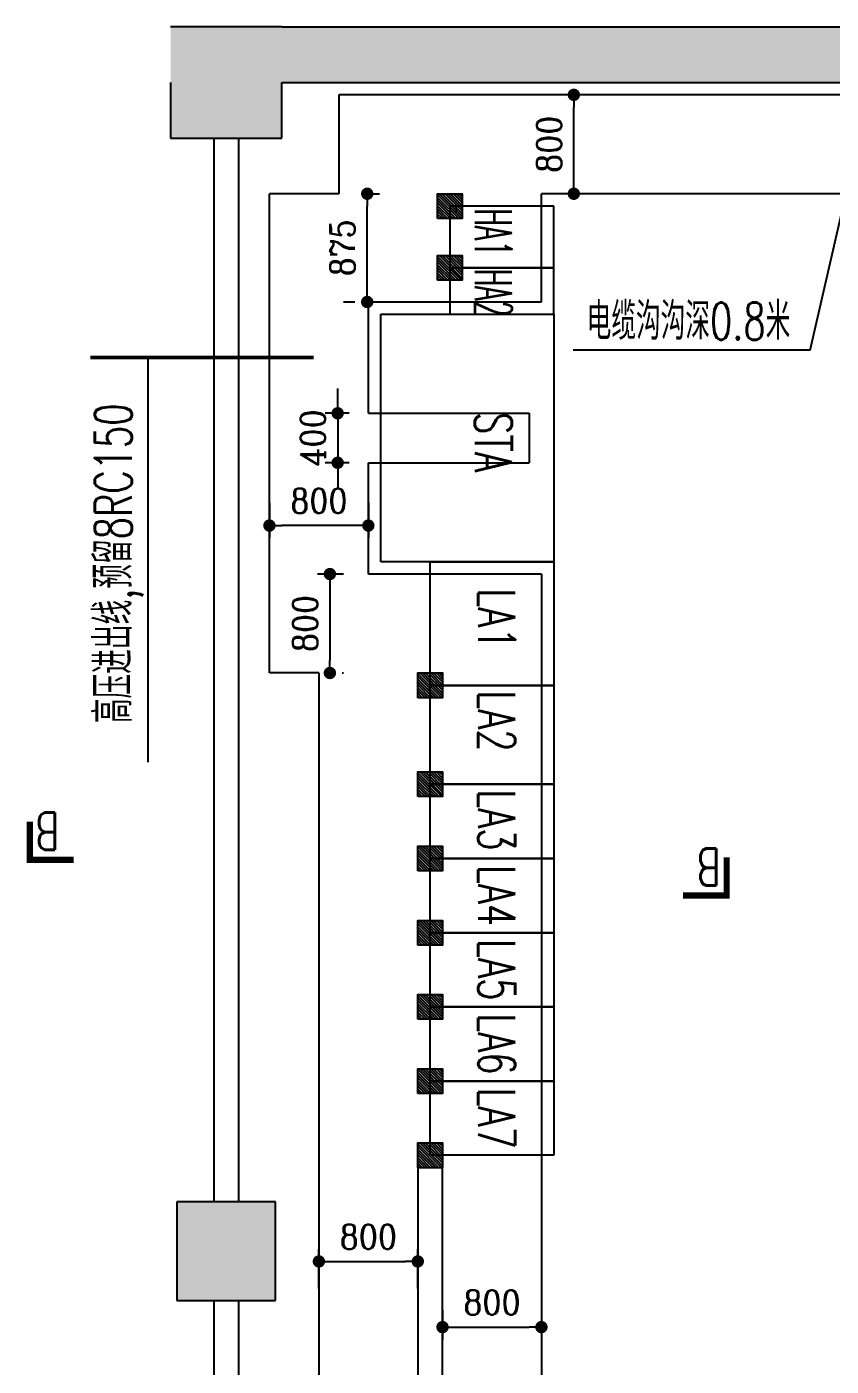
# Model space of a CAD drawing. Extents: x -336391 to 664021, y -458009 to -178412.
# Drawn here: x 572153 to 578660, y -395623 to -384793 of the extents above; entities that cross this region are included whole.
import ezdxf
from ezdxf.enums import TextEntityAlignment as Align

# ---------------------------------------------------------------- set-up
doc = ezdxf.new("R2010")
doc.units = 0
doc.header["$LTSCALE"] = 1000
doc.header["$MEASUREMENT"] = 0
doc.layers.get('0').update_dxf_attribs({"linetype": 'CONTINUOUS'})
doc.layers.get('Defpoints').update_dxf_attribs({"linetype": 'CONTINUOUS'})
for name, color, linetype in [('A-墙线', 7, 'CONTINUOUS'), ('COLUMN', 9, 'CONTINUOUS'), ('EQUIP-箱柜', 3, 'CONTINUOUS'), ('PUB_HATCH', 250, 'CONTINUOUS'), ('WALL', 7, 'CONTINUOUS'), ('电气-文字', 4, 'CONTINUOUS'), ('电气-电缆沟', 9, 'CONTINUOUS')]:
    doc.layers.add(name, color=color, linetype=linetype)
doc.layers.add('WIRE', color=6, linetype='CONTINUOUS', lineweight=50)
doc.styles.add('HZ', font='tjromans.shx', dxfattribs={"width": 0.75, "bigfont": 'tjhztxt.shx'})
doc.styles.add('ROMANC', font='romanc', dxfattribs={"width": 0.9})
doc.dimstyles.new('dq', dxfattribs={"dimtxt": 200, "dimasz": 100, "dimexe": 100, "dimexo": 200, "dimgap": 100, "dimtad": 1, "dimdec": 0, "dimdsep": 46, "dimtxsty": 'ROMANC', "dimblk1": 'DOT', "dimblk2": 'DOT', "dimsah": 1, "dimcen": 2.5, "dimadec": 0, "dimazin": 0, "dimtfac": 1, "dimtdec": 0, "dimtix": 1, "dimtmove": 2, "dimatfit": 3, "dimldrblk": 'DOT', "dimfxl": 0, "dimtolj": 1, "dimtzin": 0, "dimarcsym": 0})

# ---------------------------------------------------------------- blocks, each defined once
blk = doc.blocks.new('_Dot')
at = {"color": 0, "linetype": 'ByBlock', "lineweight": -2}
blk.add_line((-0.5, 0), (-1, 0), dxfattribs=at)
at = {"color": 0, "linetype": 'ByBlock', "const_width": 0.5}
blk.add_lwpolyline([(-0.25, 0, 1), (0.25, 0, 1)], format="xyb", close=True, dxfattribs=at)
blk = doc.blocks.new('*D145')
at = {"layer": 'Defpoints', "color": 0}
for p in [(576578, -385343), (576919, -385343), (576919, -386143)]:
    blk.add_point(p, dxfattribs=at)
at = {"layer": '电气-电缆沟', "color": 0, "lineweight": -2}
for p, q in [((576719, -385343), (576478, -385343)), ((576578, -386043), (576578, -385443)), ((576719, -386143), (576478, -386143))]:
    blk.add_line(p, q, dxfattribs=at)
at = {"layer": '电气-电缆沟', "color": 0, "lineweight": -2, "xscale": 100, "yscale": 100, "zscale": 100}
for p, rotation in [((576578, -385343), 90), ((576578, -386143), 270)]:
    blk.add_blockref('_Dot', p, dxfattribs=dict(at, rotation=rotation))
at = {"layer": '电气-电缆沟', "color": 0, "insert": (576378, -385743), "char_height": 200, "attachment_point": 5, "rotation": 90, "style": 'ROMANC'}
blk.add_mtext('\\A1;800', dxfattribs=at)
blk = doc.blocks.new('*D146')
at = {"layer": 'Defpoints', "color": 0}
for p in [(574676, -386143), (574907, -386143), (574916, -387018)]:
    blk.add_point(p, dxfattribs=at)
at = {"layer": '电气-电缆沟', "color": 0, "lineweight": -2}
for p, q in [((574876, -386143), (575007, -386143)), ((574907, -386918), (574907, -386243)), ((574716, -387018), (574807, -387018))]:
    blk.add_line(p, q, dxfattribs=at)
at = {"layer": '电气-电缆沟', "color": 0, "lineweight": -2, "xscale": 100, "yscale": 100, "zscale": 100}
for p, rotation in [((574907, -386143), 90), ((574907, -387018), 270)]:
    blk.add_blockref('_Dot', p, dxfattribs=dict(at, rotation=rotation))
at = {"layer": '电气-电缆沟', "color": 0, "insert": (574707, -386580), "char_height": 200, "attachment_point": 5, "rotation": 90, "style": 'ROMANC'}
blk.add_mtext('\\A1;875', dxfattribs=at)
blk = doc.blocks.new('*D147')
at = {"layer": 'Defpoints', "color": 0}
for p in [(574116, -388442), (574916, -388442), (574116, -388826)]:
    blk.add_point(p, dxfattribs=at)
at = {"layer": '电气-电缆沟', "color": 0, "lineweight": -2}
for p, q in [((574116, -388642), (574116, -388926)), ((574916, -388642), (574916, -388926)), ((574816, -388826), (574216, -388826))]:
    blk.add_line(p, q, dxfattribs=at)
at = {"layer": '电气-电缆沟', "color": 0, "lineweight": -2, "xscale": 100, "yscale": 100, "zscale": 100, "rotation": 180}
blk.add_blockref('_Dot', (574116, -388826), dxfattribs=at)
at = {"layer": '电气-电缆沟', "color": 0, "lineweight": -2, "xscale": 100, "yscale": 100, "zscale": 100}
blk.add_blockref('_Dot', (574916, -388826), dxfattribs=at)
at = {"layer": '电气-电缆沟', "color": 0, "insert": (574516, -388626), "char_height": 200, "attachment_point": 5, "style": 'ROMANC'}
blk.add_mtext('\\A1;800', dxfattribs=at)
blk = doc.blocks.new('*D148')
at = {"layer": 'Defpoints', "color": 0}
for p in [(574916, -389218), (574516, -390018), (574605, -390018)]:
    blk.add_point(p, dxfattribs=at)
at = {"layer": '电气-电缆沟', "color": 0, "lineweight": -2}
for p, q in [((574716, -389218), (574505, -389218)), ((574605, -389318), (574605, -389918)), ((574716, -390018), (574705, -390018))]:
    blk.add_line(p, q, dxfattribs=at)
at = {"layer": '电气-电缆沟', "color": 0, "lineweight": -2, "xscale": 100, "yscale": 100, "zscale": 100}
for p, rotation in [((574605, -389218), 90), ((574605, -390018), 270)]:
    blk.add_blockref('_Dot', p, dxfattribs=dict(at, rotation=rotation))
at = {"layer": '电气-电缆沟', "color": 0, "insert": (574405, -389618), "char_height": 200, "attachment_point": 5, "rotation": 90, "style": 'ROMANC'}
blk.add_mtext('\\A1;800', dxfattribs=at)
blk = doc.blocks.new('*D149')
at = {"layer": 'Defpoints', "color": 0}
for p in [(575316, -394776), (574516, -395194), (575316, -395194)]:
    blk.add_point(p, dxfattribs=at)
at = {"layer": '电气-电缆沟', "color": 0, "lineweight": -2}
for p, q in [((574516, -394994), (574516, -394676)), ((575316, -394994), (575316, -394676)), ((574616, -394776), (575216, -394776))]:
    blk.add_line(p, q, dxfattribs=at)
at = {"layer": '电气-电缆沟', "color": 0, "lineweight": -2, "xscale": 100, "yscale": 100, "zscale": 100, "rotation": 180}
blk.add_blockref('_Dot', (574516, -394776), dxfattribs=at)
at = {"layer": '电气-电缆沟', "color": 0, "lineweight": -2, "xscale": 100, "yscale": 100, "zscale": 100}
blk.add_blockref('_Dot', (575316, -394776), dxfattribs=at)
at = {"layer": '电气-电缆沟', "color": 0, "insert": (574916, -394576), "char_height": 200, "attachment_point": 5, "style": 'ROMANC'}
blk.add_mtext('\\A1;800', dxfattribs=at)
blk = doc.blocks.new('*D150')
at = {"layer": 'Defpoints', "color": 0}
for p in [(575516, -394969), (576316, -394969), (576316, -395307)]:
    blk.add_point(p, dxfattribs=at)
at = {"layer": '电气-电缆沟', "color": 0, "lineweight": -2}
for p, q in [((575516, -395169), (575516, -395407)), ((576316, -395169), (576316, -395407)), ((575616, -395307), (576216, -395307))]:
    blk.add_line(p, q, dxfattribs=at)
at = {"layer": '电气-电缆沟', "color": 0, "lineweight": -2, "xscale": 100, "yscale": 100, "zscale": 100, "rotation": 180}
blk.add_blockref('_Dot', (575516, -395307), dxfattribs=at)
at = {"layer": '电气-电缆沟', "color": 0, "lineweight": -2, "xscale": 100, "yscale": 100, "zscale": 100}
blk.add_blockref('_Dot', (576316, -395307), dxfattribs=at)
at = {"layer": '电气-电缆沟', "color": 0, "insert": (575916, -395107), "char_height": 200, "attachment_point": 5, "style": 'ROMANC'}
blk.add_mtext('\\A1;800', dxfattribs=at)
blk = doc.blocks.new('*D174')
at = {"layer": 'Defpoints', "color": 0}
for p in [(574961, -387918), (574668, -388318), (574961, -388318)]:
    blk.add_point(p, dxfattribs=at)
at = {"layer": '电气-电缆沟', "color": 0, "lineweight": -2}
for p, q in [((574668, -387818), (574668, -387718)), ((574761, -387918), (574568, -387918)), ((574668, -387918), (574668, -388318)), ((574761, -388318), (574568, -388318)), ((574668, -388418), (574668, -388518))]:
    blk.add_line(p, q, dxfattribs=at)
at = {"layer": '电气-电缆沟', "color": 0, "lineweight": -2, "xscale": 100, "yscale": 100, "zscale": 100}
for p, rotation in [((574668, -387918), 270), ((574668, -388318), 90)]:
    blk.add_blockref('_Dot', p, dxfattribs=dict(at, rotation=rotation))
at = {"layer": '电气-电缆沟', "color": 0, "insert": (574468, -388118), "char_height": 200, "attachment_point": 5, "rotation": 90, "style": 'ROMANC'}
blk.add_mtext('\\A1;400', dxfattribs=at)

msp = doc.modelspace()

# ---------------------------------------------------------------- hatches: boundary and pattern name
at = {"layer": 'PUB_HATCH'}
for points in [[(574216.2, -385692.9), (574216.2, -384792.9), (573316.2, -384792.9), (573316.2, -385692.9)], [(580772.1, -385242.9), (580772.1, -384792.9), (581494.1, -384792.9), (581494.1, -384792.9), (573766.2, -384792.9), (573766.2, -384792.9), (574216.2, -384792.9), (574216.2, -385242.9)], [(573366.2, -395092.9), (574166.2, -395092.9), (574166.2, -394292.9), (573366.2, -394292.9)]]:
    msp.add_hatch(color=256, dxfattribs=at).paths.add_polyline_path(points)
at = {"layer": '电气-电缆沟'}
h = msp.add_hatch(dxfattribs=at)
h.set_pattern_fill('ANSI31', color=11, scale=10, angle=90, style=0)
h.set_pattern_definition([(135, (426043.189, -537914.413), (-11.2253202, -11.2253202), [])])
h.paths.add_polyline_path([(575476.2, -386342.9), (575476.2, -386142.9), (575676.2, -386142.9), (575676.2, -386342.9)])
h = msp.add_hatch(dxfattribs=at)
h.set_pattern_fill('ANSI31', color=11, scale=10, angle=90, style=0)
h.set_pattern_definition([(135, (426043.189, -538414.413), (-11.2253202, -11.2253202), [])])
h.paths.add_polyline_path([(575476.2, -386842.9), (575476.2, -386642.9), (575676.2, -386642.9), (575676.2, -386842.9)])
h = msp.add_hatch(dxfattribs=at)
h.set_pattern_fill('ANSI31', color=11, scale=10, angle=90, style=0)
h.set_pattern_definition([(135, (425883.189, -541789.413), (-11.2253202, -11.2253202), [])])
h.paths.add_polyline_path([(575316.2, -390217.9), (575316.2, -390017.9), (575516.2, -390017.9), (575516.2, -390217.9)])
h = msp.add_hatch(dxfattribs=at)
h.set_pattern_fill('ANSI31', color=11, scale=10, angle=90, style=0)
h.set_pattern_definition([(135, (425883.189, -542589.413), (-11.2253202, -11.2253202), [])])
h.paths.add_polyline_path([(575316.2, -391017.9), (575316.2, -390817.9), (575516.2, -390817.9), (575516.2, -391017.9)])
h = msp.add_hatch(dxfattribs=at)
h.set_pattern_fill('ANSI31', color=11, scale=10, angle=90, style=0)
h.set_pattern_definition([(135, (425883.189, -543189.413), (-11.2253202, -11.2253202), [])])
h.paths.add_polyline_path([(575316.2, -391617.9), (575316.2, -391417.9), (575516.2, -391417.9), (575516.2, -391617.9)])
h = msp.add_hatch(dxfattribs=at)
h.set_pattern_fill('ANSI31', color=11, scale=10, angle=90, style=0)
h.set_pattern_definition([(135, (425883.189, -543789.413), (-11.2253202, -11.2253202), [])])
h.paths.add_polyline_path([(575316.2, -392217.9), (575316.2, -392017.9), (575516.2, -392017.9), (575516.2, -392217.9)])
h = msp.add_hatch(dxfattribs=at)
h.set_pattern_fill('ANSI31', color=11, scale=10, angle=90, style=0)
h.set_pattern_definition([(135, (425883.189, -544389.413), (-11.2253202, -11.2253202), [])])
h.paths.add_polyline_path([(575316.2, -392817.9), (575316.2, -392617.9), (575516.2, -392617.9), (575516.2, -392817.9)])
h = msp.add_hatch(dxfattribs=at)
h.set_pattern_fill('ANSI31', color=11, scale=10, angle=90, style=0)
h.set_pattern_definition([(135, (425883.189, -544989.413), (-11.2253202, -11.2253202), [])])
h.paths.add_polyline_path([(575316.2, -393417.9), (575316.2, -393217.9), (575516.2, -393217.9), (575516.2, -393417.9)])
h = msp.add_hatch(dxfattribs=at)
h.set_pattern_fill('ANSI31', color=11, scale=10, angle=90, style=0)
h.set_pattern_definition([(135, (425883.189, -545589.413), (-11.2253202, -11.2253202), [])])
h.paths.add_polyline_path([(575316.2, -394017.9), (575316.2, -393817.9), (575516.2, -393817.9), (575516.2, -394017.9)])

# ---------------------------------------------------------------- linework, layer by layer
at = {"layer": 'A-墙线'}
for p, q in [((573666.2, -385692.9), (573666.2, -394292.9)), ((573866.2, -385692.9), (573866.2, -394292.9)), ((573666.2, -395092.9), (573666.2, -401492.9)), ((573866.2, -395092.9), (573866.2, -401292.9))]:
    msp.add_line(p, q, dxfattribs=at)
at = {"layer": 'COLUMN'}
for p, q in [((574216.2, -384792.9), (573316.2, -384792.9)), ((573316.2, -385242.9), (573316.2, -385692.9)), ((574216.2, -385692.9), (574216.2, -385242.9)), ((573316.2, -385692.9), (574216.2, -385692.9)), ((574166.2, -394292.9), (573366.2, -394292.9)), ((573366.2, -394292.9), (573366.2, -395092.9)), ((574166.2, -395092.9), (574166.2, -394292.9)), ((573366.2, -395092.9), (574166.2, -395092.9))]:
    msp.add_line(p, q, dxfattribs=at)
at = {"layer": 'EQUIP-箱柜'}
for p, q in [((576416.2, -386242.9), (575576.2, -386242.9)), ((575576.2, -386242.9), (575576.2, -386742.9)), ((576416.2, -386742.9), (576416.2, -386242.9)), ((575576.2, -386742.9), (575576.2, -387117.9)), ((575576.2, -386742.9), (576416.2, -386742.9)), ((576416.2, -386742.9), (575676.2, -386742.9)), ((576416.2, -387117.9), (576416.2, -386742.9)), ((575016.2, -389117.9), (575016.2, -387117.9)), ((575016.2, -387117.9), (576416.2, -387117.9)), ((575576.2, -387117.9), (576416.2, -387117.9)), ((576416.2, -387117.9), (576416.2, -389117.9)), ((576416.2, -389117.9), (575016.2, -389117.9)), ((575416.2, -390117.9), (575416.2, -389117.9)), ((575416.2, -389117.9), (576416.2, -389117.9)), ((576416.2, -389117.9), (576416.2, -390117.9)), ((576416.2, -390117.9), (575416.2, -390117.9)), ((575416.2, -390917.9), (575416.2, -390117.9)), ((575416.2, -390117.9), (576416.2, -390117.9)), ((576416.2, -390117.9), (576416.2, -390917.9)), ((576416.2, -390917.9), (575416.2, -390917.9)), ((575416.2, -391517.9), (575416.2, -390917.9)), ((575416.2, -390917.9), (576416.2, -390917.9)), ((576416.2, -390917.9), (576416.2, -391517.9)), ((576416.2, -391517.9), (575416.2, -391517.9)), ((575416.2, -391517.9), (576416.2, -391517.9)), ((576416.2, -391517.9), (576416.2, -392117.9)), ((576416.2, -392117.9), (575416.2, -392117.9)), ((575416.2, -392717.9), (575416.2, -392117.9)), ((575416.2, -392117.9), (576416.2, -392117.9)), ((576416.2, -392117.9), (576416.2, -392717.9)), ((575416.2, -393317.9), (575416.2, -392717.9)), ((575416.2, -392717.9), (576416.2, -392717.9)), ((576416.2, -392717.9), (575416.2, -392717.9)), ((576416.2, -392717.9), (576416.2, -393317.9)), ((576416.2, -393317.9), (575416.2, -393317.9)), ((575416.2, -393917.9), (575416.2, -393317.9)), ((575416.2, -393317.9), (576416.2, -393317.9)), ((576416.2, -393317.9), (576416.2, -393917.9)), ((576416.2, -393917.9), (575416.2, -393917.9))]:
    msp.add_line(p, q, dxfattribs=at)
at = {"layer": 'WALL'}
for p, q in [((574216.2, -384792.9), (580772.1, -384792.9)), ((574216.2, -385242.9), (580772.1, -385242.9))]:
    msp.add_line(p, q, dxfattribs=at)
at = {"layer": 'WIRE'}
msp.add_line((574473.6, -387467.7), (572669.1, -387467.7), dxfattribs=at)
at = {"layer": '电气-文字'}
msp.add_line((573133.1, -387467.7), (573133.1, -390740.2), dxfattribs=at)
at = {"layer": '电气-文字', "const_width": 50}
for points in [[(572178.5, -391219), (572178.5, -391528.9), (572532.8, -391528.9)], [(577814, -391507.9), (577814, -391817.7), (577459.7, -391817.7)]]:
    msp.add_lwpolyline(points, dxfattribs=at)
at = {"layer": '电气-电缆沟'}
for p, q in [((574676.2, -385342.9), (574676.2, -386142.9)), ((580656.2, -385342.9), (574676.2, -385342.9)), ((578488.6, -387408.6), (578891.2, -385662.4)), ((574116.2, -390017.9), (574116.2, -386142.9)), ((574676.2, -386142.9), (574116.2, -386142.9)), ((576316.2, -387017.9), (576316.2, -386142.9)), ((579016.2, -386142.9), (576316.2, -386142.9)), ((574916.2, -387017.9), (576316.2, -387017.9)), ((574916.2, -387917.9), (574916.2, -387017.9)), ((578488.6, -387408.6), (576572.7, -387408.6)), ((574916.2, -387917.9), (576216.2, -387917.9)), ((576216.2, -387917.9), (576216.2, -388317.9)), ((574916.2, -389217.9), (574916.2, -388317.9)), ((574916.2, -388317.9), (576216.2, -388317.9)), ((576316.2, -389217.9), (574916.2, -389217.9)), ((576316.2, -389217.9), (576316.2, -394017.9)), ((574516.2, -390017.9), (574116.2, -390017.9)), ((574516.2, -390017.9), (574516.2, -400632.9)), ((575416.2, -392117.9), (575416.2, -391517.9)), ((575316.2, -394017.9), (575316.2, -398792.9)), ((575516.2, -398792.9), (575516.2, -394017.9)), ((576316.2, -394017.9), (576316.2, -398992.9))]:
    msp.add_line(p, q, dxfattribs=at)
at = {"layer": '电气-电缆沟', "color": 11}
msp.add_line((575626.2, -386242.9), (575626.2, -386292.9), dxfattribs=at)
for points in [[(575476.2, -386342.9), (575476.2, -386142.9), (575676.2, -386142.9), (575676.2, -386342.9)], [(575476.2, -386842.9), (575476.2, -386642.9), (575676.2, -386642.9), (575676.2, -386842.9)], [(575316.2, -390217.9), (575316.2, -390017.9), (575516.2, -390017.9), (575516.2, -390217.9)], [(575316.2, -391017.9), (575316.2, -390817.9), (575516.2, -390817.9), (575516.2, -391017.9)], [(575316.2, -391617.9), (575316.2, -391417.9), (575516.2, -391417.9), (575516.2, -391617.9)], [(575316.2, -392217.9), (575316.2, -392017.9), (575516.2, -392017.9), (575516.2, -392217.9)], [(575316.2, -392817.9), (575316.2, -392617.9), (575516.2, -392617.9), (575516.2, -392817.9)], [(575316.2, -393417.9), (575316.2, -393217.9), (575516.2, -393217.9), (575516.2, -393417.9)], [(575316.2, -394017.9), (575316.2, -393817.9), (575516.2, -393817.9), (575516.2, -394017.9)]]:
    msp.add_lwpolyline(points, close=True, dxfattribs=at)

# ---------------------------------------------------------------- texts
at = {"layer": '电气-文字', "style": 'HZ'}
for s, rotation, width, p in [('HA1', 270, 0.5, (575927.3, -386455.1)), ('HA2', 270, 0.5, (575927.3, -386944)), ('STA', 270, 0.7, (575927.3, -388150.9)), ('LA1', 270, 0.7, (575954.5, -389580.9)), ('LA2', 270, 0.7, (575954.5, -390406.1)), ('LA3', 270, 0.7, (575954.5, -391206.1)), ('B', 180, 0.7, (572321.3, -391297.2)), ('B', 180, 0.7, (577671.2, -391586.1)), ('LA4', 270, 0.7, (575954.5, -391817.7)), ('LA5', 270, 0.7, (575954.5, -392417.7)), ('LA6', 270, 0.7, (575954.5, -393017.7)), ('LA7', 270, 0.7, (575954.5, -393617.7))]:
    msp.add_text(s, height=300, rotation=rotation, dxfattribs=dict(at, width=width)).set_placement(p, align=Align.MIDDLE)
at = {"layer": '电气-文字', "style": 'HZ', "width": 0.7}
msp.add_text('高压进出线,预留8RC150', height=300, rotation=90, dxfattribs=at).set_placement((573002.9, -389131.3), align=Align.CENTER)
at = {"layer": '电气-电缆沟', "style": 'HZ', "width": 0.7}
msp.add_text('电缆沟沟深0.8米', height=300, dxfattribs=at).set_placement((576682, -387323.1))

# ---------------------------------------------------------------- dimensions: what is measured, and where the dimension line sits
at = {"layer": '电气-电缆沟'}
for base, p1, p2, picture, middle in [((576577.6, -385342.9), (576918.7, -386142.9), (576918.7, -385342.9), '*D145', (576377.6, -385742.9)), ((574907.1, -386142.9), (574916.2, -387017.9), (574676.2, -386142.9), '*D146', (574707.1, -386580.4)), ((574667.8, -388317.9), (574961.2, -387917.9), (574961.2, -388317.9), '*D174', (574467.8, -388117.9)), ((574604.8, -390017.9), (574916.2, -389217.9), (574516.2, -390017.9), '*D148', (574404.8, -389617.9))]:
    dim = msp.add_linear_dim(base=base, p1=p1, p2=p2, angle=90, dimstyle='dq', override={"dimzin": 0}, dxfattribs=at)
    dim.commit()
    dim.dimension.update_dxf_attribs({"geometry": picture, "text_midpoint": middle})
for base, p1, p2, picture, middle in [((574116.2, -388826), (574916.2, -388442.3), (574116.2, -388442.3), '*D147', (574516.2, -388626)), ((575316.2, -394775.9), (574516.2, -395194.2), (575316.2, -395194.2), '*D149', (574916.2, -394575.9)), ((576316.2, -395306.8), (575516.2, -394968.9), (576316.2, -394968.9), '*D150', (575916.2, -395106.8))]:
    dim = msp.add_linear_dim(base=base, p1=p1, p2=p2, dimstyle='dq', override={"dimzin": 0}, dxfattribs=at)
    dim.commit()
    dim.dimension.update_dxf_attribs({"geometry": picture, "text_midpoint": middle})

doc.saveas('drawing.dxf')
